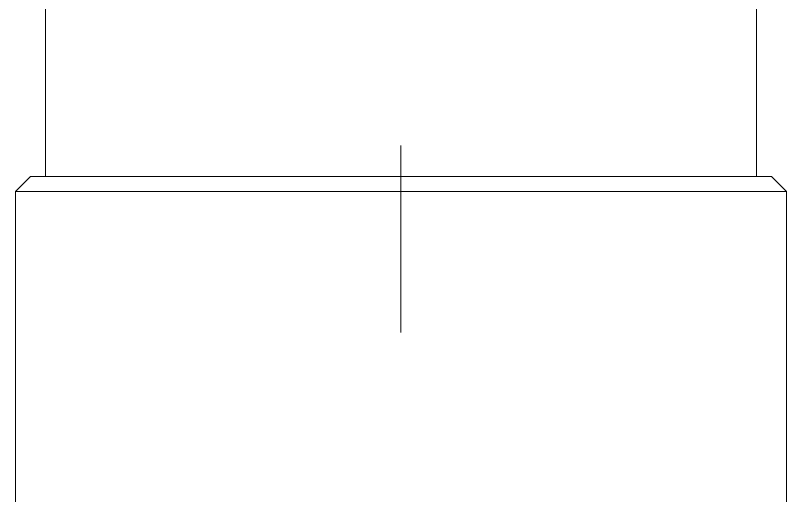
# Model space of a CAD drawing. Header units: inches. Extents: x 0.1 to 10.9, y 0 to 8.5.
# Drawn here: x 5.2206 to 5.6326, y 4.6174 to 4.8738 of the extents above; entities that cross this region are included whole.
import ezdxf

# ---------------------------------------------------------------- set-up
doc = ezdxf.new("R2010")
doc.units = ezdxf.units.IN
doc.header["$MEASUREMENT"] = 0
doc.linetypes.add('CENTERX2', pattern=[0.8, 0.5, -0.1, 0.1, -0.1])

msp = doc.modelspace()

# ---------------------------------------------------------------- linework, layer by layer
at = {"color": 7, "linetype": 'CENTERX2', "lineweight": 0}
msp.add_line((5.42662, 4.10444), (5.42662, 6.90803), dxfattribs=at)
at = {"color": 7, "linetype": 'Continuous', "lineweight": 0}
for p, q in [((5.61662, 4.78781), (5.61662, 5.12381)), ((5.23662, 4.99039), (5.23662, 4.78781)), ((5.22862, 4.78781), (5.22062, 4.77981)), ((5.22862, 4.78781), (5.62462, 4.78781)), ((5.63262, 4.77981), (5.62462, 4.78781)), ((5.22062, 4.77981), (5.22062, 4.39181)), ((5.63262, 4.77981), (5.22062, 4.77981)), ((5.63262, 4.39181), (5.63262, 4.77981))]:
    msp.add_line(p, q, dxfattribs=at)

doc.saveas('drawing.dxf')
